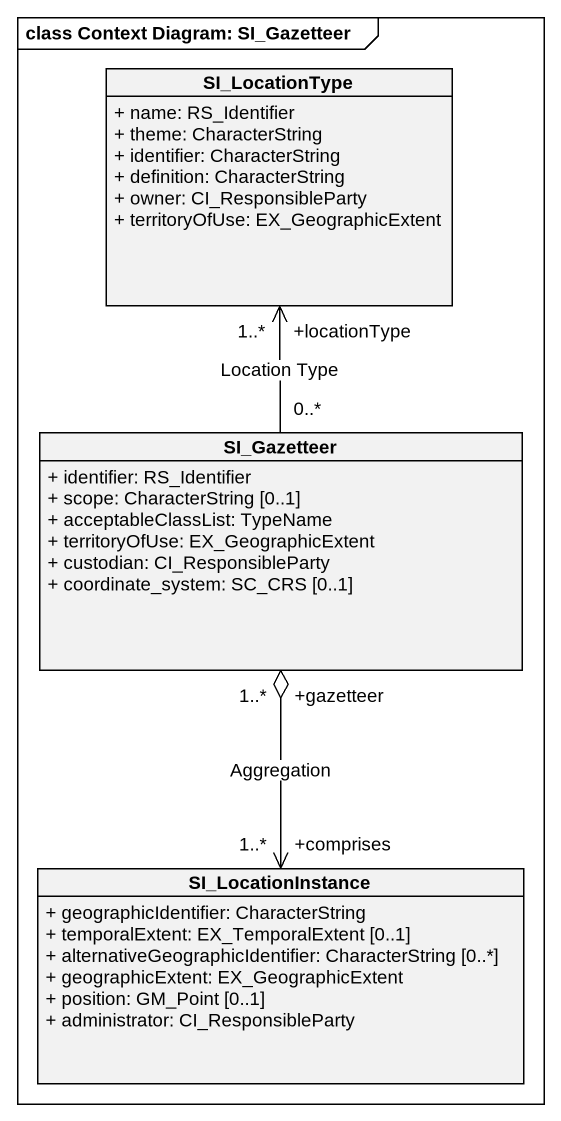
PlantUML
@startuml
mainframe class Context Diagram: SI_Gazetteer
hide circle
hide empty members
skinparam classAttributeIconSize 0
class SI_LocationType {
  + name: RS_Identifier
  + theme: CharacterString
  + identifier: CharacterString
  + definition: CharacterString
  + owner: CI_ResponsibleParty
  + territoryOfUse: EX_GeographicExtent
}
class SI_Gazetteer {
  + identifier: RS_Identifier
  + scope: CharacterString [0..1]
  + acceptableClassList: TypeName
  + territoryOfUse: EX_GeographicExtent
  + custodian: CI_ResponsibleParty
  + coordinate_system: SC_CRS [0..1]
}
class SI_LocationInstance {
  + geographicIdentifier: CharacterString
  + temporalExtent: EX_TemporalExtent [0..1]
  + alternativeGeographicIdentifier: CharacterString [0..*]
  + geographicExtent: EX_GeographicExtent
  + position: GM_Point [0..1]
  + administrator: CI_ResponsibleParty
}
SI_Gazetteer "0..*" -up-> "+locationType\n1..*" SI_LocationType : Location Type
SI_LocationInstance "+comprises\n1..*" <-up-o "+gazetteer\n1..*" SI_Gazetteer : Aggregation
@enduml
